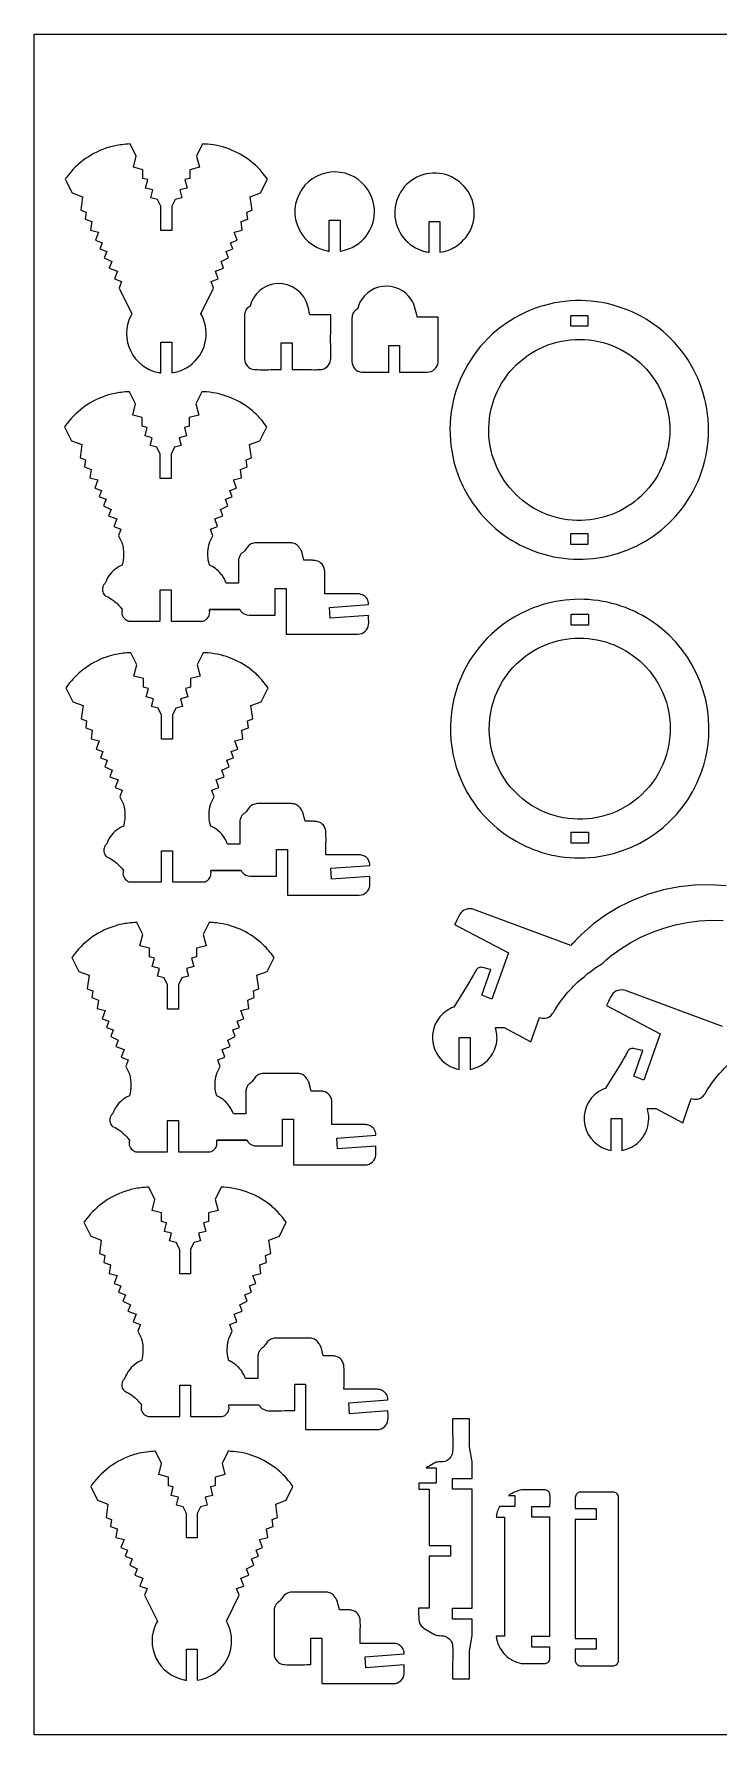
# Model space of a CAD drawing. Extents: x -398 to 473, y -287 to 185.
# Drawn here: x -397.5 to -207.5, y -286.6 to 185 of the extents above; entities that cross this region are included whole.
import ezdxf

# ---------------------------------------------------------------- set-up
doc = ezdxf.new("R2010")
doc.units = 0
doc.header["$MEASUREMENT"] = 0
doc.layers.get('0').update_dxf_attribs({"linetype": 'CONTINUOUS'})
doc.layers.add('SECTIONCUTEDGES', color=18, linetype='CONTINUOUS')

msp = doc.modelspace()

# ---------------------------------------------------------------- linework, layer by layer
msp.add_lwpolyline([(472.58, -286.65), (-397.51, -286.65), (-397.51, 184.99), (472.58, 184.99)], close=True)
at = {"layer": 'SECTIONCUTEDGES'}
for points in [[(-362.3, 91.02), (-362.3, 99.59), (-359.3, 99.59), (-359.3, 91.02, 0.035031), (-357.34, 91.49, 0.079578), (-354.34, 93, 0.177317), (-350.09, 99.29, 0.17737), (-350.9, 106.83), (-351.22, 107.43), (-347.7, 114.56), (-348.38, 116.41), (-346.42, 117.14), (-347.21, 119.27), (-344.96, 120.1), (-345.62, 121.89), (-343.57, 122.9), (-344.24, 124.69), (-342.34, 125.39), (-342.98, 127.11), (-341.15, 127.79), (-341.99, 130.05), (-339.76, 130.61), (-340.08, 132.98), (-338.25, 133.66), (-338.51, 135.58), (-337.03, 136.13), (-337.54, 139.85), (-334.66, 140.92), (-332.76, 144.76, 0.016698), (-334.19, 146.6, 0.043492), (-336.78, 149.21, 0.077496), (-342.7, 152.81, 0.077508), (-349.43, 154.44, 0.010997), (-350.09, 154.48, -0.003666), (-350.75, 154.51), (-352.42, 151.13), (-351.63, 148.03), (-354.29, 147.36), (-354.29, 144.96), (-355.64, 144.62), (-355.05, 142.26), (-357.06, 141.75), (-356.51, 139.59), (-358.36, 139.12), (-359.3, 137.23), (-359.3, 130.49), (-362.3, 130.49), (-362.3, 137.23), (-363.23, 139.12), (-365.08, 139.59), (-364.53, 141.75), (-366.55, 142.26), (-365.95, 144.62), (-367.31, 144.96), (-367.31, 147.36), (-369.96, 148.03), (-369.17, 151.13), (-370.85, 154.51, 0.015709), (-373.17, 154.31, 0.042831), (-376.68, 153.59, 0.082017), (-383.2, 150.43, 0.080336), (-388.49, 145.25, 0.007539), (-388.67, 145.01, -0.002513), (-388.84, 144.76), (-386.94, 140.92), (-384.06, 139.85), (-384.57, 136.13), (-383.08, 135.58), (-383.35, 133.66), (-381.51, 132.98), (-381.84, 130.61), (-379.6, 130.05), (-380.44, 127.79), (-378.62, 127.11), (-379.26, 125.39), (-377.36, 124.69), (-378.02, 122.9), (-375.97, 121.89), (-376.64, 120.1), (-374.39, 119.27), (-375.17, 117.14), (-373.21, 116.41), (-373.9, 114.56), (-370.37, 107.43), (-370.69, 106.83, 0.232949), (-370.7, 97.08, 0.232949), (-362.97, 91.13, 0.011595), (-362.64, 91.07, -0.003865)], [(-315.63, 124.78), (-315.63, 133.36), (-312.63, 133.36), (-312.63, 124.78, 0.047597), (-310.25, 125.4, 0.100184), (-306.61, 127.64, 0.160083), (-303.28, 133.68, 0.160346), (-304.19, 140.51, 0.250499), (-312.6, 146.64, 0.250445), (-322.37, 143.05, 0.27053), (-324.57, 132.15, 0.270621), (-316.16, 124.87, 0.009062), (-315.89, 124.82, -0.003021)], [(-287.93, 124.47), (-287.93, 133.04), (-284.93, 133.04), (-284.93, 124.47, 0.047597), (-282.55, 125.09, 0.100184), (-278.91, 127.32, 0.760738), (-288.74, 146.19, 0.761228), (-290.01, 124.96, 0.024169), (-289.13, 124.7, 0.017962)], [(-328.92, 91.94), (-328.92, 99.32), (-325.92, 99.32), (-325.92, 91.94, -0.001261), (-319.76, 91.92, 0.007568), (-318.22, 91.94, 0.17911), (-316.2, 92.74, 0.186027), (-315.25, 94.62, 0.012625), (-315.24, 94.72, 0.006307), (-315.23, 94.92, 0.00914), (-315.22, 97.37, -0.008036), (-315.17, 107.16), (-321, 107.16, 0.003437), (-321.67, 109.78, 0.080686), (-322.7, 112.09, 0.363611), (-332.79, 115.13, 0.187458), (-337.11, 110.89, 0.018465), (-337.27, 110.49, 0.013194), (-337.47, 109.91, 0.057236), (-337.5, 109.74, -0.140672), (-337.56, 109.57, -0.134911), (-337.7, 109.46, 0.061956), (-337.99, 109.29, 0.116179), (-338.8, 108.3, 0.105792), (-339.14, 106.93), (-339.14, 94.92, 0.17911), (-338.33, 92.9, 0.186027), (-336.46, 91.95, 0.012625), (-336.35, 91.94, 0.006307), (-336.15, 91.94, 0.008514), (-333.62, 91.91, -0.002207)], [(-299.12, 91.22), (-299.12, 98.61), (-296.12, 98.61), (-296.12, 91.22, -0.001261), (-289.97, 91.21, 0.007568), (-288.43, 91.22, 0.17911), (-286.4, 92.03, 0.186027), (-285.45, 93.9, 0.012625), (-285.45, 94.01, 0.006307), (-285.44, 94.21, 0.00914), (-285.42, 96.66, -0.008036), (-285.38, 106.45), (-291.2, 106.45, 0.002778), (-291.88, 109.08, 0.080686), (-292.91, 111.37, 0.286261), (-300.81, 115.02, 0.286452), (-307.56, 109.53, 0.036637), (-307.71, 108.98, -0.114416), (-307.76, 108.86, -0.116624), (-307.9, 108.74, 0.081245), (-308.48, 108.32, 0.097719), (-309.09, 107.4, 0.089338), (-309.34, 106.22), (-309.34, 94.21, 0.17911), (-308.54, 92.19, 0.186027), (-306.66, 91.24, 0.012625), (-306.56, 91.23, 0.006307), (-306.36, 91.22, 0.008514), (-303.82, 91.2, -0.002207)], [(-279.79, 62.41, 0.083187), (-273.56, 51.96, 0.15872), (-254.77, 40.37, 0.155063), (-233.08, 41.88, 0.155089), (-216.23, 55.64, 0.166511), (-210.54, 78.13, 0.16632), (-219.83, 99.42, 0.164857), (-240.03, 110.52, 0.165101), (-262.78, 107.06, 0.174897), (-279.32, 89.16, 0.174968), (-280.62, 64.84, 0.009023), (-280.19, 63.52, 0.010489)], [(-267.1, 61.18, -0.439479), (-258.53, 97.13, -0.439058), (-223.4, 85.54, -0.174074), (-222.05, 68.66, -0.173675), (-231.75, 54.74, -0.202252), (-250.76, 50.51, -0.201817)], [(-348.87, 25.42), (-340.45, 25.41, -0.159762), (-340.37, 25.32, 0.066488), (-340.13, 24.93, 0.224273), (-337.8, 23.84, -0.000395), (-330.59, 23.85), (-330.59, 31.23), (-327.59, 31.23), (-327.59, 18.58), (-307.7, 18.58, 0.17911), (-305.67, 19.39, 0.186027), (-304.72, 21.27, 0.031019), (-304.69, 22.15, -0.005772), (-304.71, 23.79), (-315.37, 23.01), (-315.59, 26.02), (-304.71, 26.82, 0.052573), (-304.85, 27.68, 0.128734), (-305.56, 28.9, 0.098804), (-306.47, 29.51, 0.090544), (-307.64, 29.76), (-316.9, 29.76, -0.002036), (-316.89, 33.83, 0.007854), (-316.9, 36.03, 0.165437), (-317.61, 37.95, 0.175912), (-319.26, 38.95, 0.045646), (-320.31, 39.06, 0.003185), (-322.67, 39.07), (-323.27, 41.48, 0.035592), (-323.36, 41.67, 0.008238), (-323.85, 42.47, 0.105793), (-324.82, 43.47, 0.114267), (-326.03, 43.92, 0.016414), (-326.17, 43.94, 0.008238), (-326.43, 43.95), (-335.91, 43.95, 0.110419), (-337.25, 43.61, 0.110418), (-338.32, 42.73, 0.022316), (-339.03, 41.72, -0.059806), (-339.23, 41.48, -0.058444), (-339.43, 41.33, 0.099091), (-340.2, 40.65, 0.081372), (-340.63, 39.84, 0.073068), (-340.81, 38.84, 0.009886), (-340.83, 37.63, -0.001648), (-340.81, 32.77), (-344.21, 32.77, 0.019577), (-344.78, 33.98, 0.043762), (-345.47, 35.07, 0.056859), (-346.79, 36.45, 0.05369), (-348.47, 37.56, 0.039391), (-348.8, 37.7, -0.141623), (-348.87, 37.75), (-349.06, 38.52, -0.054644), (-349.3, 40.93, -0.056928), (-349.01, 43.23, -0.006856), (-348.86, 43.83, -0.024199), (-348.8, 44), (-347.88, 45.87), (-348.56, 47.72), (-346.6, 48.45), (-347.39, 50.57), (-345.14, 51.41), (-345.8, 53.19), (-343.75, 54.2), (-344.42, 55.99), (-342.52, 56.7), (-343.16, 58.42), (-341.33, 59.09), (-342.17, 61.35), (-339.94, 61.92), (-340.26, 64.28), (-338.43, 64.96), (-338.69, 66.88), (-337.21, 67.44), (-337.72, 71.15), (-334.84, 72.22), (-332.94, 76.06, 0.016698), (-334.37, 77.91, 0.043491), (-336.96, 80.51, 0.077496), (-342.88, 84.11, 0.077508), (-349.61, 85.74, 0.010997), (-350.27, 85.78, -0.003666), (-350.93, 85.81), (-352.6, 82.44), (-351.81, 79.33), (-354.47, 78.66), (-354.47, 76.27), (-355.82, 75.92), (-355.23, 73.57), (-357.24, 73.06), (-356.69, 70.9), (-358.54, 70.43), (-359.48, 68.54), (-359.48, 61.79), (-362.48, 61.79), (-362.48, 68.54), (-363.41, 70.43), (-365.26, 70.9), (-364.71, 73.06), (-366.73, 73.57), (-366.13, 75.92), (-367.49, 76.27), (-367.49, 78.66), (-370.14, 79.33), (-369.35, 82.44), (-371.03, 85.81, 0.015709), (-373.35, 85.62, 0.042831), (-376.86, 84.9, 0.078645), (-383.21, 81.87, 0.078653), (-388.31, 77.04, 0.010048), (-388.67, 76.55, -0.003349), (-389.02, 76.06), (-387.12, 72.22), (-384.24, 71.15), (-384.75, 67.44), (-383.26, 66.88), (-383.53, 64.96), (-381.69, 64.28), (-382.02, 61.92), (-379.78, 61.35), (-380.62, 59.09), (-378.8, 58.42), (-379.44, 56.7), (-377.54, 55.99), (-378.2, 54.2), (-376.15, 53.19), (-376.82, 51.41), (-374.57, 50.57), (-375.35, 48.45), (-373.39, 47.72), (-374.08, 45.87), (-373.15, 44, -0.036497), (-372.97, 43.39, -0.035573), (-372.7, 41.67, -0.036385), (-372.68, 40.09, -0.0364), (-372.89, 38.52), (-373.08, 37.75), (-373.87, 37.35, 0.075892), (-375.92, 35.74, 0.075892), (-377.4, 33.58, 0.038064), (-377.61, 33.05, -0.074201), (-377.74, 32.77, -0.053422), (-377.87, 32.62, 0.096755), (-378.32, 31.97, 0.145353), (-378.5, 30.64, 0.145421), (-377.92, 29.43, 0.10301), (-377.51, 29.13, -0.049055), (-375.75, 28.12, -0.034046), (-374.58, 27.15, -0.034058), (-373.54, 26.03), (-373.08, 25.42, -0.13896), (-373.09, 25.31, 0.06537), (-373.18, 24.91, 0.165435), (-372.8, 23.33, 0.165462), (-371.53, 22.31, 0.012695), (-371.35, 22.24, 0.03751), (-371.29, 22.23), (-362.48, 22.23), (-362.48, 30.9), (-359.48, 30.9), (-359.48, 22.23), (-350.67, 22.23, 0.089286), (-350.14, 22.41, 0.087241), (-349.38, 23.02, 0.127053), (-348.85, 24.09, 0.114164), (-348.87, 25.42), (-340.45, 25.41)], [(-275.27, -28.57, 0.073328), (-268.01, -36.04, 0.072163), (-258.78, -41.19, 0.043335), (-253.13, -42.81, 0.077023), (-242, -43.23, 0.300807), (-211.78, -17.77, 0.30038), (-223.36, 20.05, 0.14707), (-242.39, 28.05, 0.147132), (-262.66, 24.23, 0.217851), (-281.06, 0.69, 0.218138)], [(-258.13, -29.69, -0.255596), (-271.2, -9.43, -0.255597), (-261.19, 12.5, -0.199106), (-242.59, 17.23, -0.198719), (-226.06, 7.4, -0.237123), (-222.1, -14.77, -0.236962), (-237.54, -31.19, -0.106383), (-248.01, -32.66, -0.106542)], [(-348.51, -46.95), (-340.09, -46.95, -0.159762), (-340.02, -47.04, 0.066488), (-339.77, -47.43, 0.224273), (-337.45, -48.52, -0.000395), (-330.23, -48.52), (-330.23, -41.13), (-327.23, -41.13), (-327.23, -53.78), (-307.34, -53.78, 0.17911), (-305.32, -52.97, 0.186027), (-304.37, -51.1, 0.031019), (-304.33, -50.21, -0.005772), (-304.35, -48.58), (-315.01, -49.36), (-315.23, -46.34), (-304.35, -45.54, 0.052573), (-304.5, -44.68, 0.128734), (-305.2, -43.46, 0.098804), (-306.11, -42.85, 0.090544), (-307.28, -42.6), (-316.55, -42.6, -0.002036), (-316.53, -38.53, 0.007854), (-316.55, -36.34, 0.165437), (-317.25, -34.42, 0.175912), (-318.91, -33.42, 0.045646), (-319.96, -33.31, 0.003185), (-322.31, -33.29), (-322.91, -30.88, 0.035592), (-323.01, -30.69, 0.008238), (-323.49, -29.89, 0.105793), (-324.47, -28.89, 0.114267), (-325.68, -28.44, 0.016414), (-325.81, -28.43, 0.008238), (-326.07, -28.41), (-335.55, -28.41, 0.110419), (-336.89, -28.76, 0.110418), (-337.96, -29.64, 0.022316), (-338.68, -30.65, -0.059806), (-338.87, -30.88, -0.058444), (-339.08, -31.04, 0.099091), (-339.85, -31.71, 0.081372), (-340.27, -32.52, 0.073068), (-340.45, -33.52, 0.009886), (-340.47, -34.74, -0.001648), (-340.45, -39.6), (-343.86, -39.6, 0.068897), (-345.17, -37.25, 0.102144), (-347.72, -35.01), (-348.51, -34.61), (-348.71, -33.84, -0.059229), (-348.93, -31.34, -0.056927), (-348.56, -28.75, -0.006856), (-348.48, -28.45, -0.021913), (-348.45, -28.36), (-347.52, -26.5), (-348.21, -24.65), (-346.25, -23.92), (-347.03, -21.79), (-344.78, -20.96), (-345.44, -19.17), (-343.4, -18.16), (-344.06, -16.37), (-342.16, -15.67), (-342.8, -13.95), (-340.98, -13.27), (-341.82, -11.01), (-339.58, -10.45), (-339.91, -8.08), (-338.07, -7.4), (-338.34, -5.48), (-336.85, -4.93), (-337.36, -1.21), (-334.48, -0.14), (-332.58, 3.7, 0.016698), (-334.02, 5.54, 0.043491), (-336.6, 8.15, 0.077496), (-342.52, 11.75, 0.077508), (-349.25, 13.38, 0.010997), (-349.91, 13.42, -0.003666), (-350.57, 13.45), (-352.24, 10.07), (-351.46, 6.97), (-354.11, 6.3), (-354.11, 3.9), (-355.47, 3.56), (-354.87, 1.2), (-356.89, 0.69), (-356.34, -1.47), (-358.19, -1.94), (-359.12, -3.83), (-359.12, -10.57), (-362.12, -10.57), (-362.12, -3.83), (-363.06, -1.94), (-364.91, -1.47), (-364.36, 0.69), (-366.37, 1.2), (-365.78, 3.56), (-367.13, 3.9), (-367.13, 6.3), (-369.79, 6.97), (-369, 10.07), (-370.67, 13.45, 0.041478), (-374.83, 12.94, 0.08461), (-381.71, 10.25, 0.053235), (-385.42, 7.43, 0.050197), (-388.66, 3.7), (-386.76, -0.14), (-383.88, -1.21), (-384.39, -4.93), (-382.91, -5.48), (-383.17, -7.4), (-381.34, -8.08), (-381.66, -10.45), (-379.43, -11.01), (-380.27, -13.27), (-378.44, -13.95), (-379.08, -15.67), (-377.18, -16.37), (-377.85, -18.16), (-375.8, -19.17), (-376.46, -20.96), (-374.21, -21.79), (-375, -23.92), (-373.03, -24.65), (-373.72, -26.5), (-372.8, -28.36, -0.036497), (-372.61, -28.97, -0.035573), (-372.34, -30.69, -0.036385), (-372.32, -32.28, -0.0364), (-372.54, -33.84), (-372.73, -34.61), (-373.52, -35.01, 0.075892), (-375.57, -36.63, 0.075892), (-377.04, -38.78, 0.038064), (-377.25, -39.32, -0.074201), (-377.39, -39.6, -0.053422), (-377.51, -39.75, 0.096755), (-377.96, -40.39, 0.145353), (-378.14, -41.72, 0.145421), (-377.56, -42.93, 0.10301), (-377.15, -43.23, -0.049055), (-375.4, -44.24, -0.034046), (-374.22, -45.21, -0.034058), (-373.19, -46.33), (-372.73, -46.95, -0.13896), (-372.74, -47.05, 0.06537), (-372.83, -47.45, 0.165435), (-372.45, -49.03, 0.165462), (-371.18, -50.06, 0.012695), (-371, -50.12, 0.03751), (-370.93, -50.13), (-362.12, -50.13), (-362.12, -41.46), (-359.12, -41.46), (-359.12, -50.13), (-350.31, -50.13, 0.089286), (-349.78, -49.95, 0.087241), (-349.03, -49.34, 0.127053), (-348.49, -48.27, 0.114164), (-348.51, -46.95), (-340.09, -46.95)], [(-346.85, -121.74), (-338.43, -121.75, -0.159762), (-338.35, -121.84, 0.066488), (-338.11, -122.23, 0.224273), (-335.78, -123.32, -0.000395), (-328.57, -123.31), (-328.57, -115.93), (-325.57, -115.93), (-325.57, -128.58), (-305.68, -128.58, 0.17911), (-303.65, -127.77, 0.186027), (-302.7, -125.89, 0.031019), (-302.67, -125.01, -0.005772), (-302.69, -123.37), (-313.35, -124.15), (-313.57, -121.14), (-302.69, -120.34, 0.052573), (-302.83, -119.48, 0.128734), (-303.54, -118.26, 0.098804), (-304.45, -117.65, 0.090544), (-305.62, -117.4), (-314.89, -117.4, -0.002036), (-314.87, -113.33, 0.007854), (-314.89, -111.13, 0.165437), (-315.59, -109.21, 0.175912), (-317.24, -108.21, 0.045646), (-318.29, -108.1, 0.003185), (-320.65, -108.09), (-321.25, -105.68, 0.035592), (-321.35, -105.49, 0.008238), (-321.83, -104.69, 0.105793), (-322.8, -103.69, 0.114267), (-324.02, -103.24, 0.016414), (-324.15, -103.22, 0.008238), (-324.41, -103.21), (-333.89, -103.21, 0.110419), (-335.23, -103.55, 0.110418), (-336.3, -104.43, 0.022316), (-337.01, -105.44, -0.059806), (-337.21, -105.68, -0.058444), (-337.42, -105.83, 0.099091), (-338.18, -106.51, 0.081372), (-338.61, -107.32, 0.073068), (-338.79, -108.32, 0.009886), (-338.81, -109.53, -0.001648), (-338.79, -114.39), (-342.2, -114.39, 0.019577), (-342.76, -113.18, 0.043762), (-343.45, -112.09, 0.050471), (-344.64, -110.81, 0.05052), (-346.06, -109.81), (-346.85, -109.41), (-347.04, -108.64, -0.059229), (-347.27, -106.13, -0.056927), (-346.89, -103.54, -0.006856), (-346.81, -103.25, -0.021913), (-346.78, -103.16), (-345.86, -101.29), (-346.55, -99.44), (-344.58, -98.71), (-345.37, -96.59), (-343.12, -95.75), (-343.78, -93.97), (-341.73, -92.96), (-342.4, -91.17), (-340.5, -90.46), (-341.14, -88.74), (-339.31, -88.07), (-340.15, -85.81), (-337.92, -85.24), (-338.24, -82.88), (-336.41, -82.2), (-336.67, -80.28), (-335.19, -79.72), (-335.7, -76.01), (-332.82, -74.94), (-330.92, -71.1, 0.019036), (-332.49, -69.1, 0.047844), (-335.4, -66.27, 0.074136), (-341.14, -62.93, 0.074149), (-347.59, -61.42, 0.010997), (-348.25, -61.38, -0.003666), (-348.91, -61.35), (-350.58, -64.72), (-349.79, -67.83), (-352.45, -68.5), (-352.45, -70.89), (-353.81, -71.24), (-353.21, -73.59), (-355.22, -74.1), (-354.67, -76.26), (-356.52, -76.73), (-357.46, -78.62), (-357.46, -85.37), (-360.46, -85.37), (-360.46, -78.62), (-361.39, -76.73), (-363.24, -76.26), (-362.69, -74.1), (-364.71, -73.59), (-364.11, -71.24), (-365.47, -70.89), (-365.47, -68.5), (-368.12, -67.83), (-367.34, -64.72), (-369.01, -61.35, 0.015709), (-371.33, -61.54, 0.042831), (-374.84, -62.26, 0.078645), (-381.19, -65.29, 0.078653), (-386.29, -70.12, 0.010048), (-386.65, -70.61, -0.003349), (-387, -71.1), (-385.1, -74.94), (-382.22, -76.01), (-382.73, -79.72), (-381.24, -80.28), (-381.51, -82.2), (-379.67, -82.88), (-380, -85.24), (-377.76, -85.81), (-378.6, -88.07), (-376.78, -88.74), (-377.42, -90.46), (-375.52, -91.17), (-376.18, -92.96), (-374.14, -93.97), (-374.8, -95.75), (-372.55, -96.59), (-373.34, -98.71), (-371.37, -99.44), (-372.06, -101.29), (-371.13, -103.16, -0.040165), (-370.94, -103.8, -0.020539), (-370.72, -105.1, -0.043212), (-370.64, -106.83, -0.04095), (-370.87, -108.64), (-371.07, -109.41), (-371.86, -109.81, 0.075892), (-373.95, -111.46, 0.079074), (-375.38, -113.58, 0.032838), (-375.59, -114.11, -0.072134), (-375.72, -114.39, -0.053422), (-375.85, -114.54, 0.096755), (-376.3, -115.19, 0.145353), (-376.48, -116.52, 0.145421), (-375.9, -117.73, 0.10301), (-375.49, -118.03, -0.049055), (-373.73, -119.04, -0.034046), (-372.56, -120.01, -0.034058), (-371.53, -121.13), (-371.07, -121.74, -0.13896), (-371.07, -121.85, 0.06537), (-371.16, -122.25, 0.165435), (-370.78, -123.83, 0.165462), (-369.51, -124.85, 0.012695), (-369.33, -124.92, 0.03751), (-369.27, -124.93), (-360.46, -124.93), (-360.46, -116.26), (-357.46, -116.26), (-357.46, -124.93), (-348.65, -124.93, 0.089286), (-348.12, -124.75, 0.087241), (-347.36, -124.14, 0.127053), (-346.83, -123.07, 0.114164), (-346.85, -121.74), (-338.43, -121.75)], [(-343.5, -195.15), (-335.08, -195.16, -0.159762), (-335, -195.24, 0.066488), (-334.76, -195.63, 0.224273), (-332.44, -196.73, -0.000395), (-325.22, -196.72), (-325.22, -189.34), (-322.22, -189.34), (-322.22, -201.98), (-302.33, -201.98, 0.17911), (-300.31, -201.18, 0.186027), (-299.36, -199.3, 0.031019), (-299.32, -198.42, -0.005772), (-299.34, -196.78), (-310, -197.56), (-310.22, -194.54), (-299.34, -193.75, 0.052573), (-299.48, -192.89, 0.128734), (-300.19, -191.67, 0.098804), (-301.1, -191.06, 0.090544), (-302.27, -190.8), (-311.54, -190.8, -0.002036), (-311.52, -186.73, 0.007854), (-311.54, -184.54, 0.165437), (-312.24, -182.62, 0.175912), (-313.9, -181.62, 0.045646), (-314.94, -181.51, 0.003185), (-317.3, -181.5), (-317.9, -179.09, 0.035592), (-318, -178.89, 0.008238), (-318.48, -178.1, 0.105793), (-319.46, -177.1, 0.114267), (-320.67, -176.64, 0.016414), (-320.8, -176.63, 0.008238), (-321.06, -176.62), (-330.54, -176.62, 0.110419), (-331.88, -176.96, 0.110418), (-332.95, -177.84, 0.022316), (-333.67, -178.85, -0.059806), (-333.86, -179.09, -0.058444), (-334.07, -179.24, 0.099091), (-334.83, -179.92, 0.081372), (-335.26, -180.73, 0.073068), (-335.44, -181.73, 0.009886), (-335.46, -182.94, -0.001648), (-335.44, -187.8), (-338.85, -187.8, 0.019577), (-339.42, -186.58, 0.043762), (-340.1, -185.5, 0.056859), (-341.42, -184.12, 0.05369), (-343.1, -183.01, 0.038934), (-343.43, -182.87, -0.138827), (-343.5, -182.82, -0.143099), (-343.56, -182.69, 0.026699), (-343.61, -182.43, -0.061514), (-343.91, -179.69, -0.061514), (-343.55, -176.95, -0.006856), (-343.46, -176.66, -0.021913), (-343.43, -176.57), (-342.51, -174.7), (-343.2, -172.85), (-341.23, -172.12), (-342.02, -170), (-339.77, -169.16), (-340.43, -167.38), (-338.39, -166.36), (-339.05, -164.58), (-337.15, -163.87), (-337.79, -162.15), (-335.97, -161.48), (-336.81, -159.22), (-334.57, -158.65), (-334.89, -156.28), (-333.06, -155.6), (-333.33, -153.69), (-331.84, -153.13), (-332.35, -149.41), (-329.47, -148.34), (-327.57, -144.5, 0.016698), (-329.01, -142.66, 0.043491), (-331.59, -140.06, 0.081186), (-337.74, -136.37, 0.079349), (-344.9, -134.78, 0.008253), (-345.23, -134.76, -0.002751), (-345.56, -134.75), (-347.23, -138.13), (-346.45, -141.23), (-349.1, -141.91), (-349.1, -144.3), (-350.46, -144.65), (-349.86, -147), (-351.87, -147.51), (-351.33, -149.67), (-353.18, -150.14), (-354.11, -152.03), (-354.11, -158.78), (-357.11, -158.78), (-357.11, -152.03), (-358.05, -150.14), (-359.89, -149.67), (-359.35, -147.51), (-361.36, -147), (-360.76, -144.65), (-362.12, -144.3), (-362.12, -141.91), (-364.77, -141.23), (-363.99, -138.13), (-365.66, -134.75, 0.015709), (-367.98, -134.95, 0.042831), (-371.49, -135.67, 0.078645), (-377.84, -138.69, 0.078653), (-382.94, -143.53, 0.010048), (-383.3, -144.01, -0.003349), (-383.65, -144.5), (-381.75, -148.34), (-378.87, -149.41), (-379.38, -153.13), (-377.9, -153.69), (-378.16, -155.6), (-376.33, -156.28), (-376.65, -158.65), (-374.42, -159.22), (-375.25, -161.48), (-373.43, -162.15), (-374.07, -163.87), (-372.17, -164.58), (-372.84, -166.36), (-370.79, -167.38), (-371.45, -169.16), (-369.2, -170), (-369.99, -172.12), (-368.02, -172.85), (-368.71, -174.7), (-367.79, -176.57, -0.034209), (-367.6, -177.19, -0.035573), (-367.33, -178.9, -0.036385), (-367.31, -180.48, -0.0364), (-367.53, -182.05), (-367.72, -182.82), (-368.51, -183.22, 0.079075), (-370.53, -184.79, 0.075892), (-372.03, -186.99, 0.038064), (-372.24, -187.52, -0.074201), (-372.37, -187.8, -0.053422), (-372.5, -187.95, 0.096755), (-372.95, -188.6, 0.145353), (-373.13, -189.93, 0.145421), (-372.55, -191.14, 0.10301), (-372.14, -191.44, -0.049055), (-370.39, -192.45, -0.034046), (-369.21, -193.42, -0.034058), (-368.18, -194.54), (-367.72, -195.15, -0.13896), (-367.73, -195.26, 0.06537), (-367.82, -195.66, 0.165435), (-367.43, -197.24, 0.165462), (-366.17, -198.26, 0.012695), (-365.98, -198.32, 0.03751), (-365.92, -198.34), (-357.11, -198.34), (-357.11, -189.67), (-354.11, -189.67), (-354.11, -198.34), (-345.3, -198.34, 0.089286), (-344.77, -198.16, 0.087241), (-344.02, -197.55, 0.127053), (-343.48, -196.48, 0.114164), (-343.5, -195.15), (-335.08, -195.16)], [(-281.41, -271.06), (-276.71, -271.06), (-276.71, -263.3), (-276.01, -259.11), (-276.01, -254.52), (-281.42, -254.52), (-281.42, -251.52), (-276.01, -251.52), (-276.01, -218.52), (-281.49, -218.52), (-281.49, -215.52), (-276.01, -215.52), (-276.01, -210.92), (-276.71, -206.74), (-276.71, -198.97), (-281.41, -198.97, 0.001261), (-281.39, -206.09, -0.007568), (-281.41, -207.87, -0.17911), (-282.24, -209.96, -0.190362), (-284.15, -210.9, -0.033122), (-284.9, -210.91, 0.112791), (-286.26, -211.16, 0.035463), (-286.78, -211.42, -0.001981), (-288.77, -212.61), (-286.01, -212.61), (-286.01, -216.87), (-290.79, -216.87), (-290.79, -218.52), (-287.92, -218.52), (-287.92, -234.1), (-281.96, -234.1), (-281.96, -237.1), (-287.92, -237.1), (-287.92, -251.52), (-290.89, -251.52, -0.000535), (-290.8, -254.57, 0.224441), (-289.61, -256.89, 0.01549), (-289.51, -256.97, 0.007773), (-289.3, -257.11), (-286.63, -258.69, 0.058554), (-285.89, -258.99, 0.056427), (-285.07, -259.11, 0.003925), (-284.2, -259.14, -0.068856), (-283.55, -259.25, -0.160158), (-282.04, -260.33, -0.153454), (-281.41, -262.16, -0.007568), (-281.39, -263.94, 0.001261)], [(-355.24, -271.46), (-355.24, -262.89), (-352.24, -262.89), (-352.24, -271.46, 0.035031), (-350.29, -270.99, 0.079578), (-347.29, -269.48, 0.177317), (-343.03, -263.19, 0.17737), (-343.85, -255.65), (-344.17, -255.05), (-340.64, -247.92), (-341.33, -246.07), (-339.36, -245.34), (-340.15, -243.21), (-337.9, -242.38), (-338.56, -240.59), (-336.52, -239.58), (-337.18, -237.79), (-335.28, -237.09), (-335.92, -235.37), (-334.1, -234.69), (-334.94, -232.43), (-332.7, -231.87), (-333.03, -229.5), (-331.19, -228.82), (-331.46, -226.9), (-329.97, -226.35), (-330.48, -222.63), (-327.6, -221.56), (-325.7, -217.72, 0.018535), (-327.3, -215.68, 0.050019), (-330.19, -212.89, 0.072457), (-336.07, -209.5, 0.075989), (-342.37, -208.04, 0.008253), (-343.03, -208, -0.002751), (-343.69, -207.97), (-345.36, -211.35), (-344.58, -214.45), (-347.23, -215.12), (-347.23, -217.52), (-348.59, -217.86), (-347.99, -220.22), (-350.01, -220.73), (-349.46, -222.89), (-351.31, -223.36), (-352.24, -225.25), (-352.24, -231.99), (-355.24, -231.99), (-355.24, -225.25), (-356.18, -223.36), (-358.03, -222.89), (-357.48, -220.73), (-359.49, -220.22), (-358.9, -217.86), (-360.25, -217.52), (-360.25, -215.12), (-362.91, -214.45), (-362.12, -211.35), (-363.79, -207.97, 0.017545), (-366.34, -208.2, 0.033678), (-368.99, -208.71, 0.085695), (-375.88, -211.86, 0.084012), (-381.43, -217.23, 0.007539), (-381.61, -217.47, -0.002513), (-381.78, -217.72), (-379.88, -221.56), (-377, -222.63), (-377.51, -226.35), (-376.03, -226.9), (-376.29, -228.82), (-374.46, -229.5), (-374.78, -231.87), (-372.55, -232.43), (-373.39, -234.69), (-371.56, -235.37), (-372.2, -237.09), (-370.3, -237.79), (-370.97, -239.58), (-368.92, -240.59), (-369.58, -242.38), (-367.33, -243.21), (-368.12, -245.34), (-366.15, -246.07), (-366.84, -247.92), (-363.31, -255.05), (-363.64, -255.65, 0.232949), (-363.64, -265.4, 0.232949), (-355.92, -271.35, 0.011595), (-355.58, -271.41, -0.003865)], [(-254.41, -262.27), (-259.48, -262.27), (-259.48, -259.27), (-254.41, -259.27), (-254.41, -226.27), (-259.48, -226.27), (-259.48, -223.27), (-254.41, -223.27, -0.004396), (-254.39, -221.25, 0.016956), (-254.41, -220.16, 0.172664), (-254.83, -219.14, 0.185957), (-255.75, -218.68), (-261.9, -218.67, 0.039297), (-262.64, -218.78, 0.048339), (-264.34, -219.36, 0.026369), (-264.94, -219.67, 0.015667), (-265.89, -220.27), (-264.14, -220.27), (-264.14, -223.27), (-268.45, -223.27, 0.037764), (-269.03, -224.79, 0.040574), (-269.34, -226.27), (-267.04, -226.27), (-267.04, -259.27), (-269.34, -259.27, 0.074465), (-268.58, -261.96, 0.149358), (-265.3, -265.67, 0.041924), (-264.02, -266.31, 0.041974), (-262.65, -266.74, 0.010642), (-262.16, -266.83, 0.021606), (-261.92, -266.86), (-255.9, -266.86, 0.172664), (-254.88, -266.44, 0.185813), (-254.42, -265.52)], [(-241.64, -262.88), (-247.4, -262.88), (-247.39, -266.13, 0.185813), (-246.92, -267.05, 0.172772), (-245.9, -267.48), (-236.74, -267.47, 0.186011), (-235.82, -267, 0.172664), (-235.4, -265.98), (-235.4, -220.78, 0.159738), (-235.77, -219.81, 0.173262), (-236.59, -219.31, 0.02507), (-236.69, -219.3, 0.012664), (-236.89, -219.28), (-246.06, -219.29, 0.186011), (-246.98, -219.76, 0.172664), (-247.4, -220.78, 0.016956), (-247.42, -221.86, -0.004396), (-247.4, -223.88), (-241.64, -223.88), (-241.64, -226.88), (-247.4, -226.88), (-247.4, -259.88), (-241.64, -259.88)], [(-320.71, -267.15), (-320.71, -259.77), (-317.71, -259.77), (-317.71, -272.42), (-297.81, -272.42, 0.17911), (-295.79, -271.61, 0.186027), (-294.84, -269.73, 0.031019), (-294.81, -268.85, -0.005772), (-294.83, -267.21), (-305.48, -267.99), (-305.71, -264.98), (-294.83, -264.18, 0.052573), (-294.97, -263.32, 0.128734), (-295.68, -262.1, 0.098804), (-296.59, -261.49, 0.090544), (-297.75, -261.24), (-307.02, -261.24, -0.002036), (-307.01, -257.17, 0.007854), (-307.02, -254.97, 0.165437), (-307.73, -253.05, 0.175912), (-309.38, -252.05, 0.045646), (-310.43, -251.94, 0.003185), (-312.79, -251.93), (-313.39, -249.52, 0.035592), (-313.48, -249.33, 0.008238), (-313.97, -248.53, 0.105793), (-314.94, -247.53, 0.114267), (-316.15, -247.08, 0.016414), (-316.28, -247.06, 0.008238), (-316.55, -247.05), (-326.03, -247.05, 0.110419), (-327.37, -247.39, 0.110418), (-328.44, -248.27, 0.022316), (-329.15, -249.28, -0.059806), (-329.35, -249.52, -0.058444), (-329.55, -249.67, 0.099091), (-330.32, -250.35, 0.081372), (-330.75, -251.16, 0.073068), (-330.93, -252.16), (-330.93, -264.17, 0.17911), (-330.12, -266.19, 0.186027), (-328.25, -267.14, 0.012625), (-328.14, -267.15, 0.006307), (-327.94, -267.15, 0.008514), (-325.41, -267.17, -0.002207)]]:
    msp.add_lwpolyline(points, format="xyb", close=True, dxfattribs=at)
for points in [[(-248.65, 106.95), (-243.87, 106.95), (-243.87, 103.95), (-248.65, 103.95)], [(-248.65, 43.48), (-248.65, 46.48), (-243.87, 46.48), (-243.87, 43.48)], [(-248.54, 24.12), (-243.76, 24.12), (-243.76, 21.12), (-248.54, 21.12)], [(-248.54, -39.35), (-248.54, -36.35), (-243.76, -36.35), (-243.76, -39.35)]]:
    msp.add_lwpolyline(points, close=True, dxfattribs=at)
for points in [[(-205.59, -51.17), (-209.94, -50.88), (-214.29, -50.97), (-218.62, -51.43), (-222.89, -52.27), (-227.08, -53.47), (-231.14, -55.04), (-235.05, -56.95), (-238.78, -59.19), (-242.31, -61.75), (-245.59, -64.6, 0.013028), (-246.21, -65.21, -0.002171), (-248.62, -67.73), (-275.57, -57.75, 0.161142), (-277.72, -57.75, 0.167596), (-279.37, -59.01, 0.03262), (-279.7, -59.57, -0.002417), (-280.86, -61.92), (-265.96, -69.79), (-270.5, -82.59), (-273.29, -81.48), (-270.78, -74.41, 0.000984), (-273.24, -73.82, 0.161021), (-274.16, -73.9, 0.167951), (-274.92, -74.59, -0.009744), (-276.93, -78.11), (-281.08, -84.8, -0.104608), (-281.2, -84.87, 0.035992), (-281.75, -85.07, 0.3096), (-287.02, -93.76, 0.310426), (-280.82, -101.77, 0.017896), (-280.33, -101.91, 0.01187), (-279.57, -102.08), (-279.57, -93.24), (-276.57, -93.24), (-276.57, -102.08, 0.023544), (-275.08, -101.68, 0.03569), (-274.14, -101.3, 0.133115), (-270.65, -98.26, 0.130213), (-269.12, -93.78, 0.049199), (-269.16, -92.37, 0.036373), (-269.53, -90.5), (-267.14, -90.5), (-259.69, -94.44), (-257.31, -87.71, 0.10429), (-255.85, -87.88, 0.22206), (-253.68, -86.63, 0.018768), (-253.14, -85.79, -0.030198), (-250.88, -82.46, -0.042786), (-246.76, -77.95, -0.036783), (-241.2, -73.54, -0.013715), (-240.61, -73.16, 0.024577), (-240.03, -72.78, 0.026089), (-239.13, -72.03, -0.020061), (-237.49, -70.63), (-234.79, -68.67), (-231.96, -66.91), (-229.02, -65.35), (-225.97, -64.02), (-222.83, -62.9), (-219.62, -62.01), (-216.35, -61.36), (-213.05, -60.94), (-209.72, -60.76), (-206.39, -60.82)], [(-206.53, -90.21), (-233.48, -80.23, 0.161142), (-235.63, -80.23, 0.167596), (-237.28, -81.49, 0.03262), (-237.61, -82.05, -0.002417), (-238.77, -84.4), (-223.87, -92.27), (-228.41, -105.08), (-231.2, -103.97), (-228.69, -96.89, 0.000984), (-231.15, -96.3, 0.161021), (-232.07, -96.38, 0.167951), (-232.83, -97.07, -0.009744), (-234.84, -100.6), (-238.98, -107.28, -0.104608), (-239.11, -107.35, 0.035992), (-239.66, -107.55, 0.3096), (-244.92, -116.24, 0.310426), (-238.73, -124.26, 0.017896), (-238.23, -124.4, 0.01187), (-237.47, -124.56), (-237.47, -115.73), (-234.47, -115.73), (-234.47, -124.56, 0.020963), (-233.16, -124.22, 0.061647), (-231.32, -123.39, 0.157927), (-227.72, -119.21, 0.157202), (-227.24, -113.7, 0.017201), (-227.34, -113.34, -0.005733), (-227.44, -112.98), (-225.05, -112.98), (-217.6, -116.92), (-215.21, -110.19, 0.09929), (-213.81, -110.37, 0.110758), (-212.59, -110.01, 0.133074), (-211.47, -108.92, -0.017801), (-209.91, -106.47, -0.056835), (-204.49, -100.28, -0.035533)]]:
    msp.add_lwpolyline(points, format="xyb", dxfattribs=at)

doc.saveas('drawing.dxf')
